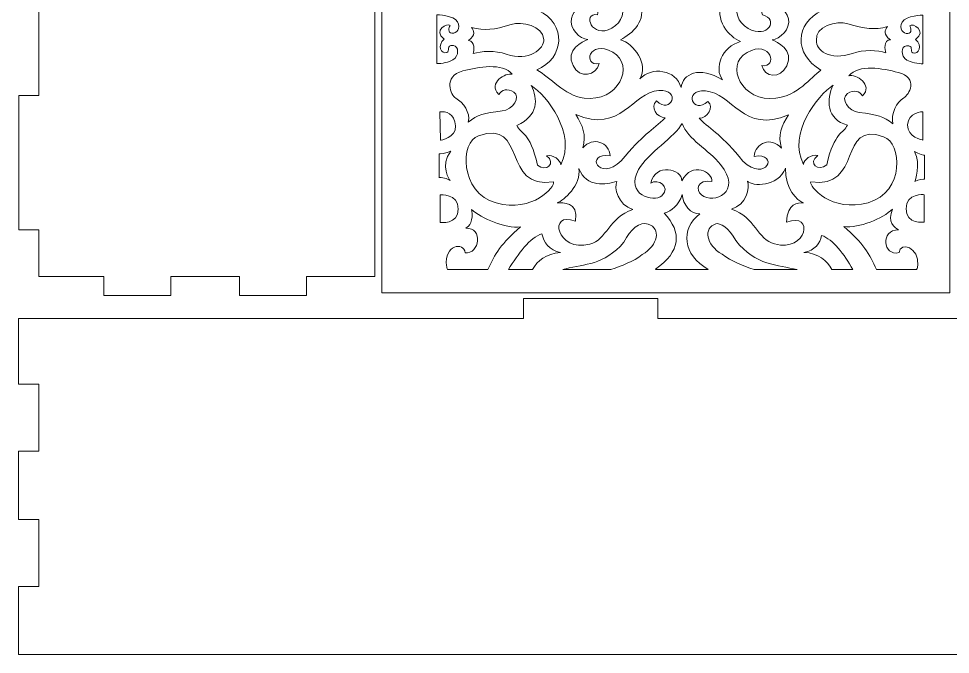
# Model space of a CAD drawing. Header units: millimetres. Extents: x 82 to 1245, y -168 to 259.
# Drawn here: x 424.2 to 701.5, y -109.7 to 79.5 of the extents above; entities that cross this region are included whole.
import ezdxf

# ---------------------------------------------------------------- set-up
doc = ezdxf.new("R2010")
doc.units = ezdxf.units.MM
doc.header["$MEASUREMENT"] = 0
doc.layers.add('layer 1', color=7, linetype='Continuous')

msp = doc.modelspace()

# ---------------------------------------------------------------- linework, layer by layer
at = {"layer": 'layer 1', "color": 250, "lineweight": 9}
for points, knots in [([(541.9775, 257.9203), (541.9775, 257.9203), (532.3113, 257.9203), (532.3113, 257.9203), (532.3113, 257.9203), (532.3113, 257.9203), (532.3113, -2.0797), (532.3113, -2.0797), (532.3113, -2.0797), (532.3113, -2.0797), (541.9775, -2.0797), (541.9775, -2.0797)], [0, 0, 0, 0, 0.25, 0.25, 0.25, 0.25, 0.5, 0.5, 0.5, 0.5, 1, 1, 1, 1]), ([(541.8199, -2.0796), (541.8199, -2.0796), (701.3113, -2.0796), (701.3113, -2.0796), (701.3113, -2.0796), (701.3113, -2.0796), (701.3113, 257.9204), (701.3113, 257.9204), (701.3113, 257.9204), (701.3113, 257.9204), (541.8199, 257.9204), (541.8199, 257.9204)], [0, 0, 0, 0, 0.25, 0.25, 0.25, 0.25, 0.5, 0.5, 0.5, 0.5, 1, 1, 1, 1]), ([(509.8869, 251.3963), (509.8869, 251.3963), (530.2036, 251.3963), (530.2036, 251.3963), (530.2036, 251.3963), (530.2036, 251.3963), (530.2036, 2.7916), (530.2036, 2.7916), (530.2036, 2.7916), (530.2036, 2.7916), (509.909, 2.7916), (509.909, 2.7916)], [0, 0, 0, 0, 0.25, 0.25, 0.25, 0.25, 0.5, 0.5, 0.5, 0.5, 1, 1, 1, 1]), ([(578.4225, 64.2221), (586.5683, 67.6623), (587.6025, 77.9946), (578.7411, 81.981), (578.7411, 81.981), (581.4185, 83.368), (587.1759, 91.7764), (595.1268, 90.8233), (595.1268, 90.8233), (603.9504, 89.9563), (607.1347, 80.3229), (600.7507, 76.693), (600.7507, 76.693), (594.8276, 73.325), (591.8304, 81.2873), (596.4846, 80.6805), (596.4846, 80.6805), (597.8422, 83.9747), (590.2238, 85.546), (588.7278, 79.5537), (588.7278, 79.5537), (587.9946, 76.6167), (591.308, 73.3612), (593.5757, 73.3118), (593.5757, 73.3118), (592.1215, 72.7049), (586.8436, 70.2762), (589.2123, 65.5097), (589.2123, 65.5097), (591.2138, 61.4828), (596.0968, 62.562), (596.9692, 66.1164), (596.9692, 66.1164), (592.0241, 65.1629), (593.8532, 73.5696), (601.0419, 69.4973), (601.0419, 69.4973), (607.8751, 65.6266), (602.6367, 54.4464), (592.4812, 55.8628), (592.4812, 55.8628), (586.4457, 56.7044), (582.5918, 62.0549), (578.4225, 64.2221)], [0, 0, 0, 0, 0.08333333, 0.08333333, 0.08333333, 0.08333333, 0.16666667, 0.16666667, 0.16666667, 0.16666667, 0.25, 0.25, 0.25, 0.25, 0.33333333, 0.33333333, 0.33333333, 0.33333333, 0.41666667, 0.41666667, 0.41666667, 0.41666667, 0.5, 0.5, 0.5, 0.5, 0.58333333, 0.58333333, 0.58333333, 0.58333333, 0.66666667, 0.66666667, 0.66666667, 0.66666667, 0.75, 0.75, 0.75, 0.75, 0.83333333, 0.83333333, 0.83333333, 0.83333333, 1, 1, 1, 1]), ([(662.9641, 64.1673), (654.8178, 69.1236), (655.2796, 77.9144), (663.2918, 81.901), (663.2918, 81.901), (660.6145, 83.2878), (654.8568, 91.6963), (646.9059, 90.7431), (646.9059, 90.7431), (638.0822, 89.8764), (634.8979, 80.2429), (641.2819, 76.613), (641.2819, 76.613), (647.205, 73.245), (650.6271, 79.5018), (645.5481, 80.6006), (645.5481, 80.6006), (644.1905, 83.8947), (651.8088, 85.4661), (653.3051, 79.4738), (653.3051, 79.4738), (654.038, 76.5368), (650.7246, 73.2811), (648.4569, 73.2318), (648.4569, 73.2318), (649.9111, 72.6247), (655.1884, 70.1955), (652.8203, 65.4297), (652.8203, 65.4297), (650.8196, 61.4034), (646.245, 62.012), (645.3726, 65.5665), (645.3726, 65.5665), (650.3176, 64.6129), (648.179, 73.4884), (640.9908, 69.4173), (640.9908, 69.4173), (634.1587, 65.547), (639.6126, 54.571), (649.5416, 55.7911), (649.5416, 55.7911), (656.2255, 56.6122), (659.7412, 61.9137), (662.9641, 64.1673)], [0, 0, 0, 0, 0.08333333, 0.08333333, 0.08333333, 0.08333333, 0.16666667, 0.16666667, 0.16666667, 0.16666667, 0.25, 0.25, 0.25, 0.25, 0.33333333, 0.33333333, 0.33333333, 0.33333333, 0.41666667, 0.41666667, 0.41666667, 0.41666667, 0.5, 0.5, 0.5, 0.5, 0.58333333, 0.58333333, 0.58333333, 0.58333333, 0.66666667, 0.66666667, 0.66666667, 0.66666667, 0.75, 0.75, 0.75, 0.75, 0.83333333, 0.83333333, 0.83333333, 0.83333333, 1, 1, 1, 1]), ([(621.3667, 58.9899), (620.0224, 64.389), (612.3808, 65.3469), (609.1321, 61.5476), (609.1321, 61.5476), (611.7085, 66.0468), (607.3748, 71.9458), (603.3417, 73.2457), (603.3417, 73.2457), (606.7024, 74.9457), (611.6201, 79.187), (608.8192, 84.186), (608.8192, 84.186), (615.73, 80.2763), (619.6565, 83.7554), (621.4786, 86.6857), (621.4786, 86.6857), (622.5989, 80.6867), (630.2404, 82.555), (633.7132, 84.8547), (633.7132, 84.8547), (630.9659, 79.2184), (635.7064, 73.9874), (639.067, 72.6877), (639.067, 72.6877), (633.4737, 71.1997), (631.1051, 64.6913), (633.6897, 61.2895), (633.6897, 61.2895), (626.7439, 65.5889), (621.8146, 62.9892), (621.3667, 58.9899)], [0, 0, 0, 0, 0.11111111, 0.11111111, 0.11111111, 0.11111111, 0.22222222, 0.22222222, 0.22222222, 0.22222222, 0.33333333, 0.33333333, 0.33333333, 0.33333333, 0.44444444, 0.44444444, 0.44444444, 0.44444444, 0.55555556, 0.55555556, 0.55555556, 0.55555556, 0.66666667, 0.66666667, 0.66666667, 0.66666667, 0.77777778, 0.77777778, 0.77777778, 0.77777778, 1, 1, 1, 1]), ([(548.676, 66.1337), (548.676, 66.1337), (548.676, 80.6445), (548.676, 80.6445), (548.676, 80.6445), (548.676, 80.6445), (553.7314, 80.5222), (554.8241, 78.5714), (554.8241, 78.5714), (555.9173, 76.6205), (554.551, 75.0349), (553.1848, 75.1568), (553.1848, 75.1568), (551.8183, 75.2787), (552.2284, 76.864), (552.6382, 77.4737), (552.6382, 77.4737), (551.8842, 78.4303), (547.3345, 75.9466), (550.8819, 73.427), (550.8819, 73.427), (548.676, 71.601), (549.9672, 68.7295), (551.6819, 69.4256), (551.6819, 69.4256), (552.7173, 69.8618), (551.2719, 71.7073), (553.5946, 71.499), (553.5946, 71.499), (555.2381, 71.3769), (555.4007, 68.4357), (553.4579, 67.2308), (553.4579, 67.2308), (552.4434, 66.6015), (550.0521, 66.0677), (548.676, 66.1337)], [0, 0, 0, 0, 0.1, 0.1, 0.1, 0.1, 0.2, 0.2, 0.2, 0.2, 0.3, 0.3, 0.3, 0.3, 0.4, 0.4, 0.4, 0.4, 0.5, 0.5, 0.5, 0.5, 0.6, 0.6, 0.6, 0.6, 0.7, 0.7, 0.7, 0.7, 0.8, 0.8, 0.8, 0.8, 1, 1, 1, 1]), ([(693.3573, 66.0533), (693.3573, 66.0533), (693.3573, 80.5643), (693.3573, 80.5643), (693.3573, 80.5643), (693.3573, 80.5643), (688.3019, 80.4424), (687.2088, 78.4915), (687.2088, 78.4915), (686.1156, 76.5401), (687.4822, 74.9552), (688.8483, 75.0771), (688.8483, 75.0771), (690.2147, 75.1991), (689.8047, 76.7839), (689.395, 77.3936), (689.395, 77.3936), (690.1489, 78.3503), (694.6989, 75.8661), (691.151, 73.3467), (691.151, 73.3467), (693.3573, 71.5209), (692.0659, 68.649), (690.3514, 69.3456), (690.3514, 69.3456), (689.3156, 69.7816), (690.7612, 71.6274), (688.4386, 71.4187), (688.4386, 71.4187), (686.7949, 71.2967), (686.6325, 68.3559), (688.5751, 67.1506), (688.5751, 67.1506), (689.5898, 66.5217), (691.981, 65.9874), (693.3573, 66.0533)], [0, 0, 0, 0, 0.1, 0.1, 0.1, 0.1, 0.2, 0.2, 0.2, 0.2, 0.3, 0.3, 0.3, 0.3, 0.4, 0.4, 0.4, 0.4, 0.5, 0.5, 0.5, 0.5, 0.6, 0.6, 0.6, 0.6, 0.7, 0.7, 0.7, 0.7, 0.8, 0.8, 0.8, 0.8, 1, 1, 1, 1]), ([(558.0969, 72.9883), (560.327, 74.6357), (559.7455, 75.8486), (558.9696, 76.8894), (558.9696, 76.8894), (562.8478, 75.8493), (565.7024, 76.1698), (570.7986, 77.7561), (570.7986, 77.7561), (573.9961, 78.7515), (580.2317, 77.4281), (580.4976, 73.3392), (580.4976, 73.3392), (580.679, 70.5482), (576.131, 66.5735), (569.344, 68.9139), (569.344, 68.9139), (566.0501, 70.1655), (561.9193, 69.823), (559.454, 69.0869), (559.454, 69.0869), (559.7895, 69.9739), (560.1326, 72.8153), (558.0969, 72.9883)], [0, 0, 0, 0, 0.14285714, 0.14285714, 0.14285714, 0.14285714, 0.28571429, 0.28571429, 0.28571429, 0.28571429, 0.42857143, 0.42857143, 0.42857143, 0.42857143, 0.57142857, 0.57142857, 0.57142857, 0.57142857, 0.71428571, 0.71428571, 0.71428571, 0.71428571, 1, 1, 1, 1]), ([(683.653, 73.2321), (681.4232, 74.8788), (682.0043, 76.0926), (682.7803, 77.1325), (682.7803, 77.1325), (678.9021, 76.0926), (676.0482, 76.4127), (670.9513, 77.9999), (670.9513, 77.9999), (667.753, 78.9954), (661.0172, 77.2366), (661.6958, 72.9886), (661.6958, 72.9886), (661.3078, 70.2144), (665.6191, 66.8172), (672.4058, 69.1578), (672.4058, 69.1578), (675.6998, 70.4094), (679.8305, 70.0661), (682.2959, 69.3307), (682.2959, 69.3307), (681.9606, 70.2171), (681.6173, 73.0586), (683.653, 73.2321)], [0, 0, 0, 0, 0.14285714, 0.14285714, 0.14285714, 0.14285714, 0.28571429, 0.28571429, 0.28571429, 0.28571429, 0.42857143, 0.42857143, 0.42857143, 0.42857143, 0.57142857, 0.57142857, 0.57142857, 0.57142857, 0.71428571, 0.71428571, 0.71428571, 0.71428571, 1, 1, 1, 1]), ([(558.0307, 48.6511), (560.8315, 50.9503), (562.6292, 51.3348), (568.1133, 52.0501), (568.1133, 52.0501), (571.2502, 52.2502), (573.8268, 56.2497), (571.5861, 57.6495), (571.5861, 57.6495), (569.6219, 58.8763), (568.0668, 58.4156), (567.105, 56.9494), (567.105, 56.9494), (563.7442, 60.3488), (569.2336, 63.5486), (571.1379, 62.9484), (571.1379, 62.9484), (568.2252, 66.4477), (561.0779, 65.1693), (556.4623, 63.9486), (556.4623, 63.9486), (550.3233, 62.3242), (552.8424, 56.6105), (554.358, 55.7998), (554.358, 55.7998), (556.5543, 54.6256), (558.7265, 51.5549), (558.0307, 48.6511)], [0, 0, 0, 0, 0.125, 0.125, 0.125, 0.125, 0.25, 0.25, 0.25, 0.25, 0.375, 0.375, 0.375, 0.375, 0.5, 0.5, 0.5, 0.5, 0.625, 0.625, 0.625, 0.625, 0.75, 0.75, 0.75, 0.75, 1, 1, 1, 1]), ([(684.4271, 48.1915), (681.6264, 50.4912), (679.8287, 50.8756), (674.3445, 51.5911), (674.3445, 51.5911), (671.2075, 51.791), (668.6311, 55.7904), (670.8714, 57.1905), (670.8714, 57.1905), (672.836, 58.4173), (674.3911, 57.9567), (675.3528, 56.4902), (675.3528, 56.4902), (678.7137, 59.89), (673.2242, 63.0895), (671.3197, 62.4894), (671.3197, 62.4894), (674.2326, 65.9891), (681.3796, 64.7106), (685.9953, 63.4891), (685.9953, 63.4891), (692.1347, 61.8647), (689.1719, 56.7456), (687.6562, 55.935), (687.6562, 55.935), (685.4596, 54.7602), (683.7314, 51.0959), (684.4271, 48.1915)], [0, 0, 0, 0, 0.125, 0.125, 0.125, 0.125, 0.25, 0.25, 0.25, 0.25, 0.375, 0.375, 0.375, 0.375, 0.5, 0.5, 0.5, 0.5, 0.625, 0.625, 0.625, 0.625, 0.75, 0.75, 0.75, 0.75, 1, 1, 1, 1]), ([(576.7745, 59.6046), (581.3133, 56.6699), (590.3206, 45.3076), (585.5728, 36.0048), (585.5728, 36.0048), (585.4331, 37.5027), (583.3381, 39.0641), (581.3133, 38.6895), (581.3133, 38.6895), (584.3858, 36.4418), (581.1036, 33.6946), (578.6599, 35.8797), (578.6599, 35.8797), (576.3554, 46.0561), (573.562, 45.0574), (572.5149, 47.742), (572.5149, 47.742), (578.9516, 50.6261), (578.7996, 55.6091), (576.7745, 59.6046)], [0, 0, 0, 0, 0.16666667, 0.16666667, 0.16666667, 0.16666667, 0.33333333, 0.33333333, 0.33333333, 0.33333333, 0.5, 0.5, 0.5, 0.5, 0.66666667, 0.66666667, 0.66666667, 0.66666667, 1, 1, 1, 1]), ([(590.0427, 51.0128), (592.0437, 47.8327), (593.3023, 44.7764), (592.1157, 41.0556), (592.1157, 41.0556), (595.2592, 44.577), (599.8509, 42.6787), (600.2907, 38.6236), (600.2907, 38.6236), (592.5606, 39.8751), (596.7274, 30.6184), (603.5746, 37.1898), (603.5746, 37.1898), (609.8626, 45.0098), (612.7526, 46.1686), (616.6411, 49.973), (616.6411, 49.973), (614.1742, 50.0319), (611.9827, 53.2147), (614.0551, 55.004), (614.0551, 55.004), (618.3631, 50.7368), (621.5584, 58.5441), (614.7763, 58.1005), (614.7763, 58.1005), (606.7189, 57.5735), (603.5059, 45.1098), (590.0427, 51.0128)], [0, 0, 0, 0, 0.125, 0.125, 0.125, 0.125, 0.25, 0.25, 0.25, 0.25, 0.375, 0.375, 0.375, 0.375, 0.5, 0.5, 0.5, 0.5, 0.625, 0.625, 0.625, 0.625, 0.75, 0.75, 0.75, 0.75, 1, 1, 1, 1]), ([(653.319, 50.8948), (651.3184, 47.7147), (650.0597, 44.6585), (651.2461, 40.9377), (651.2461, 40.9377), (648.1033, 44.459), (643.511, 42.5607), (643.071, 38.5058), (643.071, 38.5058), (650.8013, 39.7571), (646.634, 30.5005), (639.7873, 37.0719), (639.7873, 37.0719), (633.4992, 44.8918), (630.609, 46.0507), (626.7208, 49.8553), (626.7208, 49.8553), (629.1873, 49.9139), (631.3791, 53.097), (629.3061, 54.8861), (629.3061, 54.8861), (624.9984, 50.6189), (621.803, 58.4261), (628.5854, 57.9826), (628.5854, 57.9826), (636.6434, 57.4557), (639.856, 44.9919), (653.319, 50.8948)], [0, 0, 0, 0, 0.125, 0.125, 0.125, 0.125, 0.25, 0.25, 0.25, 0.25, 0.375, 0.375, 0.375, 0.375, 0.5, 0.5, 0.5, 0.5, 0.625, 0.625, 0.625, 0.625, 0.75, 0.75, 0.75, 0.75, 1, 1, 1, 1]), ([(666.5876, 59.6847), (662.049, 56.75), (653.0412, 45.3878), (657.7893, 36.0848), (657.7893, 36.0848), (657.9289, 37.5829), (660.0241, 39.1441), (662.049, 38.7694), (662.049, 38.7694), (658.9761, 36.5218), (662.2585, 33.7747), (664.7025, 35.9598), (664.7025, 35.9598), (667.007, 46.1362), (669.8, 45.1374), (670.8473, 47.822), (670.8473, 47.822), (664.6325, 49.3204), (664.5627, 55.689), (666.5876, 59.6847)], [0, 0, 0, 0, 0.16666667, 0.16666667, 0.16666667, 0.16666667, 0.33333333, 0.33333333, 0.33333333, 0.33333333, 0.5, 0.5, 0.5, 0.5, 0.66666667, 0.66666667, 0.66666667, 0.66666667, 1, 1, 1, 1]), ([(430.2036, 16.6721), (430.2036, 16.6721), (424.2328, 16.6721), (424.2328, 16.6721), (424.2328, 16.6721), (424.2328, 16.6721), (424.2328, 56.6721), (424.2328, 56.6721), (424.2328, 56.6721), (424.2328, 56.6721), (430.2036, 56.6721), (430.2036, 56.6721)], [0, 0, 0, 0, 0.25, 0.25, 0.25, 0.25, 0.5, 0.5, 0.5, 0.5, 1, 1, 1, 1]), ([(549.6138, 51.7347), (549.6138, 51.7347), (549.7505, 43.3209), (549.7505, 43.3209), (549.7505, 43.3209), (549.7505, 43.3209), (554.396, 43.9305), (554.2591, 47.5887), (554.2591, 47.5887), (554.1227, 51.2468), (551.117, 52.1004), (549.6138, 51.7347)], [0, 0, 0, 0, 0.25, 0.25, 0.25, 0.25, 0.5, 0.5, 0.5, 0.5, 1, 1, 1, 1]), ([(693.3179, 51.8079), (693.3179, 51.8079), (693.3179, 43.3462), (693.3179, 43.3462), (693.3179, 43.3462), (693.3179, 43.3462), (688.5859, 44.1294), (688.7611, 47.8903), (688.7611, 47.8903), (688.9392, 51.7286), (693.3179, 51.8079), (693.3179, 51.8079)], [0, 0, 0, 0, 0.25, 0.25, 0.25, 0.25, 0.5, 0.5, 0.5, 0.5, 1, 1, 1, 1]), ([(583.4085, 30.885), (584.0365, 29.574), (577.2628, 21.5828), (566.2999, 24.6418), (566.2999, 24.6418), (555.4066, 27.7011), (555.509, 42.9563), (561.0955, 44.6418), (561.0955, 44.6418), (575.6661, 49.7377), (567.8362, 28.45), (583.4085, 30.885)], [0, 0, 0, 0, 0.25, 0.25, 0.25, 0.25, 0.5, 0.5, 0.5, 0.5, 1, 1, 1, 1]), ([(621.6868, 48.3217), (619.6618, 44.4508), (611.3642, 39.3543), (608.6988, 34.5864), (608.6988, 34.5864), (604.4962, 27.0686), (613.3649, 24.6114), (615.6116, 26.7823), (615.6116, 26.7823), (618.5338, 29.6061), (614.2846, 31.9021), (612.3994, 30.5282), (612.3994, 30.5282), (613.6566, 36.709), (621.6868, 34.836), (621.5473, 31.215), (621.5473, 31.215), (624.6896, 37.271), (630.8346, 33.7119), (630.5552, 31.0275), (630.5552, 31.0275), (626.1562, 31.8395), (625.6472, 28.379), (627.4132, 27.0319), (627.4132, 27.0319), (631.2247, 24.1243), (639.6714, 27.9341), (633.139, 36.0848), (633.139, 36.0848), (629.5991, 40.5014), (623.3635, 43.4881), (621.6868, 48.3217)], [0, 0, 0, 0, 0.11111111, 0.11111111, 0.11111111, 0.11111111, 0.22222222, 0.22222222, 0.22222222, 0.22222222, 0.33333333, 0.33333333, 0.33333333, 0.33333333, 0.44444444, 0.44444444, 0.44444444, 0.44444444, 0.55555556, 0.55555556, 0.55555556, 0.55555556, 0.66666667, 0.66666667, 0.66666667, 0.66666667, 0.77777778, 0.77777778, 0.77777778, 0.77777778, 1, 1, 1, 1]), ([(659.9535, 30.9651), (659.3253, 29.654), (666.0995, 21.6629), (677.0623, 24.7218), (677.0623, 24.7218), (687.9557, 27.7811), (687.1878, 42.6406), (681.6013, 44.3261), (681.6013, 44.3261), (668.0538, 49.3208), (675.526, 28.5299), (659.9535, 30.9651)], [0, 0, 0, 0, 0.25, 0.25, 0.25, 0.25, 0.5, 0.5, 0.5, 0.5, 1, 1, 1, 1]), ([(549.3432, 39.2427), (549.3432, 39.2427), (549.3432, 32.1605), (549.3432, 32.1605), (549.3432, 32.1605), (549.3432, 32.1605), (551.1145, 32.4004), (552.617, 31.3223), (552.617, 31.3223), (552.617, 31.3223), (549.3432, 35.7014), (552.8156, 40.1021), (552.8156, 40.1021), (551.4805, 39.2863), (549.3432, 39.2427), (549.3432, 39.2427)], [0, 0, 0, 0, 0.2, 0.2, 0.2, 0.2, 0.4, 0.4, 0.4, 0.4, 0.6, 0.6, 0.6, 0.6, 1, 1, 1, 1]), ([(693.7961, 38.8272), (693.7961, 38.8272), (693.7961, 31.7449), (693.7961, 31.7449), (693.7961, 31.7449), (693.7961, 31.7449), (691.9592, 31.7449), (690.9261, 31.0265), (690.9261, 31.0265), (690.9261, 31.0265), (692.8572, 36.2017), (690.8115, 39.9561), (690.8115, 39.9561), (692.146, 39.1404), (693.7961, 38.8272), (693.7961, 38.8272)], [0, 0, 0, 0, 0.2, 0.2, 0.2, 0.2, 0.4, 0.4, 0.4, 0.4, 0.6, 0.6, 0.6, 0.6, 1, 1, 1, 1]), ([(607.0105, 22.7062), (599.8878, 20.334), (599.3259, 13.7226), (594.1619, 12.3423), (594.1619, 12.3423), (584.4328, 9.7421), (581.5567, 22.4782), (589.9353, 19.2315), (589.9353, 19.2315), (590.8346, 25.2981), (586.1687, 24.6107), (584.493, 24.673), (584.493, 24.673), (586.448, 25.3601), (591.7547, 29.9504), (590.9496, 34.9434), (590.9496, 34.9434), (593.2537, 29.0744), (598.9995, 30.0693), (602.2622, 31.0724), (602.2622, 31.0724), (601.3546, 29.0744), (602.5416, 24.08), (607.0105, 22.7062)], [0, 0, 0, 0, 0.14285714, 0.14285714, 0.14285714, 0.14285714, 0.28571429, 0.28571429, 0.28571429, 0.28571429, 0.42857143, 0.42857143, 0.42857143, 0.42857143, 0.57142857, 0.57142857, 0.57142857, 0.57142857, 0.71428571, 0.71428571, 0.71428571, 0.71428571, 1, 1, 1, 1]), ([(636.3512, 22.7864), (643.4741, 20.414), (644.0353, 13.803), (649.2, 12.4225), (649.2, 12.4225), (658.9296, 9.8219), (661.1401, 22.1623), (652.761, 18.9158), (652.761, 18.9158), (652.9708, 24.7843), (656.1135, 24.5969), (657.7893, 24.6593), (657.7893, 24.6593), (655.8339, 25.3464), (652.2724, 28.8427), (652.4122, 35.0235), (652.4122, 35.0235), (650.1082, 29.1546), (642.5658, 29.5916), (641.0996, 31.1526), (641.0996, 31.1526), (642.0072, 29.1546), (640.8201, 24.16), (636.3512, 22.7864)], [0, 0, 0, 0, 0.14285714, 0.14285714, 0.14285714, 0.14285714, 0.28571429, 0.28571429, 0.28571429, 0.28571429, 0.42857143, 0.42857143, 0.42857143, 0.42857143, 0.57142857, 0.57142857, 0.57142857, 0.57142857, 0.71428571, 0.71428571, 0.71428571, 0.71428571, 1, 1, 1, 1]), ([(549.6803, 27.0144), (549.6803, 27.0144), (549.6803, 18.8356), (549.6803, 18.8356), (549.6803, 18.8356), (549.6803, 18.8356), (555.0577, 18.0861), (555.0577, 22.8312), (555.0577, 22.8312), (555.0577, 27.5764), (549.6803, 27.0144), (549.6803, 27.0144)], [0, 0, 0, 0, 0.25, 0.25, 0.25, 0.25, 0.5, 0.5, 0.5, 0.5, 1, 1, 1, 1]), ([(621.6868, 27.1569), (620.6391, 23.785), (618.5364, 22.25), (616.38, 21.6003), (616.38, 21.6003), (621.6868, 15.7938), (621.2681, 10.1749), (613.7262, 4.9305), (613.7262, 4.9305), (613.835, 4.8942), (613.9519, 4.8523), (614.0742, 4.8044), (614.0742, 4.8044), (614.0742, 4.8044), (629.1958, 4.8044), (629.1958, 4.8044), (629.1958, 4.8044), (629.2764, 4.827), (629.3573, 4.8483), (629.4379, 4.8682), (629.4379, 4.8682), (621.8264, 9.1132), (621.1283, 16.9177), (626.9241, 21.4128), (626.9241, 21.4128), (624.3402, 21.2254), (621.896, 24.0979), (621.6868, 27.1569)], [0, 0, 0, 0, 0.125, 0.125, 0.125, 0.125, 0.25, 0.25, 0.25, 0.25, 0.375, 0.375, 0.375, 0.375, 0.5, 0.5, 0.5, 0.5, 0.625, 0.625, 0.625, 0.625, 0.75, 0.75, 0.75, 0.75, 1, 1, 1, 1]), ([(693.6818, 27.0943), (693.6818, 27.0943), (693.6818, 18.9158), (693.6818, 18.9158), (693.6818, 18.9158), (693.6818, 18.9158), (688.305, 18.1661), (688.305, 22.9112), (688.305, 22.9112), (688.305, 27.6563), (693.6818, 27.0943), (693.6818, 27.0943)], [0, 0, 0, 0, 0.25, 0.25, 0.25, 0.25, 0.5, 0.5, 0.5, 0.5, 1, 1, 1, 1]), ([(559.0376, 22.7062), (561.9705, 19.959), (569.0931, 16.9627), (573.5626, 17.5243), (573.5626, 17.5243), (567.9669, 12.7541), (565.8866, 9.3391), (563.8778, 4.8044), (563.8778, 4.8044), (563.8778, 4.8044), (551.8794, 4.8044), (551.8794, 4.8044), (551.8794, 4.8044), (551.7306, 5.1742), (551.6231, 5.5644), (551.5659, 5.9741), (551.5659, 5.9741), (550.7122, 12.0869), (556.8734, 13.2165), (557.0826, 9.7826), (557.0826, 9.7826), (561.3752, 9.3257), (562.6689, 17.3689), (557.2918, 17.1193), (557.2918, 17.1193), (558.4507, 17.7266), (559.5603, 19.2743), (559.0376, 22.7062)], [0, 0, 0, 0, 0.125, 0.125, 0.125, 0.125, 0.25, 0.25, 0.25, 0.25, 0.375, 0.375, 0.375, 0.375, 0.5, 0.5, 0.5, 0.5, 0.625, 0.625, 0.625, 0.625, 0.75, 0.75, 0.75, 0.75, 1, 1, 1, 1]), ([(684.3244, 22.7864), (681.3915, 20.0392), (674.2693, 17.0425), (669.7999, 17.6043), (669.7999, 17.6043), (675.4285, 12.8062), (677.5006, 9.3793), (679.52, 4.8044), (679.52, 4.8044), (679.52, 4.8044), (691.474, 4.8044), (691.474, 4.8044), (691.474, 4.8044), (691.6331, 5.1972), (691.7442, 5.6148), (691.7964, 6.0542), (691.7964, 6.0542), (692.4282, 11.3753), (686.4889, 13.2967), (686.2799, 9.8627), (686.2799, 9.8627), (681.3218, 8.614), (680.6934, 16.8551), (686.0702, 16.6055), (686.0702, 16.6055), (684.9115, 17.2129), (682.5789, 19.0402), (684.3244, 22.7864)], [0, 0, 0, 0, 0.125, 0.125, 0.125, 0.125, 0.25, 0.25, 0.25, 0.25, 0.375, 0.375, 0.375, 0.375, 0.5, 0.5, 0.5, 0.5, 0.625, 0.625, 0.625, 0.625, 0.75, 0.75, 0.75, 0.75, 1, 1, 1, 1]), ([(449.5598, 2.7916), (449.5598, 2.7916), (430.2036, 2.7916), (430.2036, 2.7916), (430.2036, 2.7916), (430.2036, 2.7916), (430.2036, 16.6721), (430.2036, 16.6721)], [0, 0, 0, 0, 0.33333333, 0.33333333, 0.33333333, 0.33333333, 1, 1, 1, 1]), ([(586.2031, 4.8044), (586.4621, 4.8972), (586.7366, 4.9832), (587.0267, 5.0591), (587.0267, 5.0591), (592.7524, 6.5572), (598.2989, 5.985), (604.353, 12.9454), (604.353, 12.9454), (606.3083, 16.7535), (608.9652, 19.2497), (611.6193, 18.336), (611.6193, 18.336), (615.4114, 17.0308), (614.6217, 12.0924), (609.8038, 9.2832), (609.8038, 9.2832), (607.0589, 7.1848), (603.7787, 5.9144), (600.5007, 4.8044), (600.5007, 4.8044), (600.5007, 4.8044), (586.2031, 4.8044), (586.2031, 4.8044)], [0, 0, 0, 0, 0.14285714, 0.14285714, 0.14285714, 0.14285714, 0.28571429, 0.28571429, 0.28571429, 0.28571429, 0.42857143, 0.42857143, 0.42857143, 0.42857143, 0.57142857, 0.57142857, 0.57142857, 0.57142857, 0.71428571, 0.71428571, 0.71428571, 0.71428571, 1, 1, 1, 1]), ([(655.8729, 4.8044), (650.1988, 6.2299), (643.5306, 5.9113), (637.6781, 13.4212), (637.6781, 13.4212), (635.7228, 17.2294), (632.7903, 18.8531), (631.7426, 18.4161), (631.7426, 18.4161), (627.9018, 17.2297), (628.74, 12.1726), (633.558, 9.3631), (633.558, 9.3631), (636.3693, 7.2145), (639.7404, 5.9336), (643.0972, 4.8044), (643.0972, 4.8044), (643.0972, 4.8044), (655.8729, 4.8044), (655.8729, 4.8044)], [0, 0, 0, 0, 0.16666667, 0.16666667, 0.16666667, 0.16666667, 0.33333333, 0.33333333, 0.33333333, 0.33333333, 0.5, 0.5, 0.5, 0.5, 0.66666667, 0.66666667, 0.66666667, 0.66666667, 1, 1, 1, 1]), ([(579.9741, 15.4955), (580.3236, 12.9983), (582.2209, 10.4697), (585.4331, 9.8452), (585.4331, 9.8452), (581.2424, 9.6317), (578.5496, 7.4273), (577.1807, 4.8044), (577.1807, 4.8044), (577.1807, 4.8044), (570.0115, 4.8044), (570.0115, 4.8044), (570.0115, 4.8044), (572.8256, 9.5652), (576.3268, 14.2525), (579.9741, 15.4955)], [0, 0, 0, 0, 0.2, 0.2, 0.2, 0.2, 0.4, 0.4, 0.4, 0.4, 0.6, 0.6, 0.6, 0.6, 1, 1, 1, 1]), ([(663.1666, 14.9818), (662.8168, 12.4845), (661.1414, 10.5499), (657.9289, 9.9252), (657.9289, 9.9252), (662.162, 9.7097), (664.8671, 7.4624), (666.2224, 4.8044), (666.2224, 4.8044), (666.2224, 4.8044), (672.5188, 4.8044), (672.5188, 4.8044), (672.5188, 4.8044), (669.8522, 9.4043), (666.6152, 13.8063), (663.1666, 14.9818)], [0, 0, 0, 0, 0.2, 0.2, 0.2, 0.2, 0.4, 0.4, 0.4, 0.4, 0.6, 0.6, 0.6, 0.6, 1, 1, 1, 1]), ([(469.5598, 2.7916), (469.5598, 2.7916), (469.5598, -2.8915), (469.5598, -2.8915), (469.5598, -2.8915), (469.5598, -2.8915), (449.5598, -2.8915), (449.5598, -2.8915), (449.5598, -2.8915), (449.5598, -2.8915), (449.5598, 2.7916), (449.5598, 2.7916)], [0, 0, 0, 0, 0.25, 0.25, 0.25, 0.25, 0.5, 0.5, 0.5, 0.5, 1, 1, 1, 1]), ([(509.909, 2.7916), (509.909, 2.7916), (509.909, -2.8623), (509.909, -2.8623), (509.909, -2.8623), (509.909, -2.8623), (489.909, -2.8623), (489.909, -2.8623), (489.909, -2.8623), (489.909, -2.8623), (489.909, 2.7916), (489.909, 2.7916)], [0, 0, 0, 0, 0.25, 0.25, 0.25, 0.25, 0.5, 0.5, 0.5, 0.5, 1, 1, 1, 1]), ([(614.4829, -9.7394), (614.4829, -9.7394), (614.4829, -3.8219), (614.4829, -3.8219), (614.4829, -3.8219), (614.4829, -3.8219), (574.4829, -3.8219), (574.4829, -3.8219), (574.4829, -3.8219), (574.4829, -3.8219), (574.4829, -9.7394), (574.4829, -9.7394)], [0, 0, 0, 0, 0.25, 0.25, 0.25, 0.25, 0.5, 0.5, 0.5, 0.5, 1, 1, 1, 1]), ([(574.4829, -9.7394), (574.4829, -9.7394), (424.2224, -9.7394), (424.2224, -9.7394), (424.2224, -9.7394), (424.2224, -9.7394), (424.2224, -29.295), (424.2224, -29.295)], [0, 0, 0, 0, 0.33333333, 0.33333333, 0.33333333, 0.33333333, 1, 1, 1, 1]), ([(764.2224, -29.0962), (764.2224, -29.0962), (764.2224, -9.7394), (764.2224, -9.7394), (764.2224, -9.7394), (764.2224, -9.7394), (614.4829, -9.7394), (614.4829, -9.7394)], [0, 0, 0, 0, 0.33333333, 0.33333333, 0.33333333, 0.33333333, 1, 1, 1, 1]), ([(424.2224, -49.295), (424.2224, -49.295), (430.1854, -49.295), (430.1854, -49.295), (430.1854, -49.295), (430.1854, -49.295), (430.1854, -29.295), (430.1854, -29.295), (430.1854, -29.295), (430.1854, -29.295), (424.2224, -29.295), (424.2224, -29.295)], [0, 0, 0, 0, 0.25, 0.25, 0.25, 0.25, 0.5, 0.5, 0.5, 0.5, 1, 1, 1, 1]), ([(424.2224, -89.5777), (424.2224, -89.5777), (430.2006, -89.5777), (430.2006, -89.5777), (430.2006, -89.5777), (430.2006, -89.5777), (430.2006, -69.5777), (430.2006, -69.5777), (430.2006, -69.5777), (430.2006, -69.5777), (424.2224, -69.5777), (424.2224, -69.5777)], [0, 0, 0, 0, 0.25, 0.25, 0.25, 0.25, 0.5, 0.5, 0.5, 0.5, 1, 1, 1, 1]), ([(424.2224, -89.5777), (424.2224, -89.5777), (424.2224, -109.7394), (424.2224, -109.7394), (424.2224, -109.7394), (424.2224, -109.7394), (764.2224, -109.7394), (764.2224, -109.7394), (764.2224, -109.7394), (764.2224, -109.7394), (764.2224, -89.4454), (764.2224, -89.4454)], [0, 0, 0, 0, 0.25, 0.25, 0.25, 0.25, 0.5, 0.5, 0.5, 0.5, 1, 1, 1, 1])]:
    msp.add_open_spline(points, degree=3, knots=knots, dxfattribs=at)
for points in [[(430.2036, 56.6721), (430.2036, 56.6721), (430.2036, 96.6732), (430.2036, 96.6732)], [(489.909, 2.7916), (489.909, 2.7916), (469.5598, 2.7916), (469.5598, 2.7916)], [(424.2224, -49.295), (424.2224, -49.295), (424.2224, -69.5777), (424.2224, -69.5777)]]:
    msp.add_open_spline(points, degree=3, dxfattribs=at)

doc.saveas('drawing.dxf')
